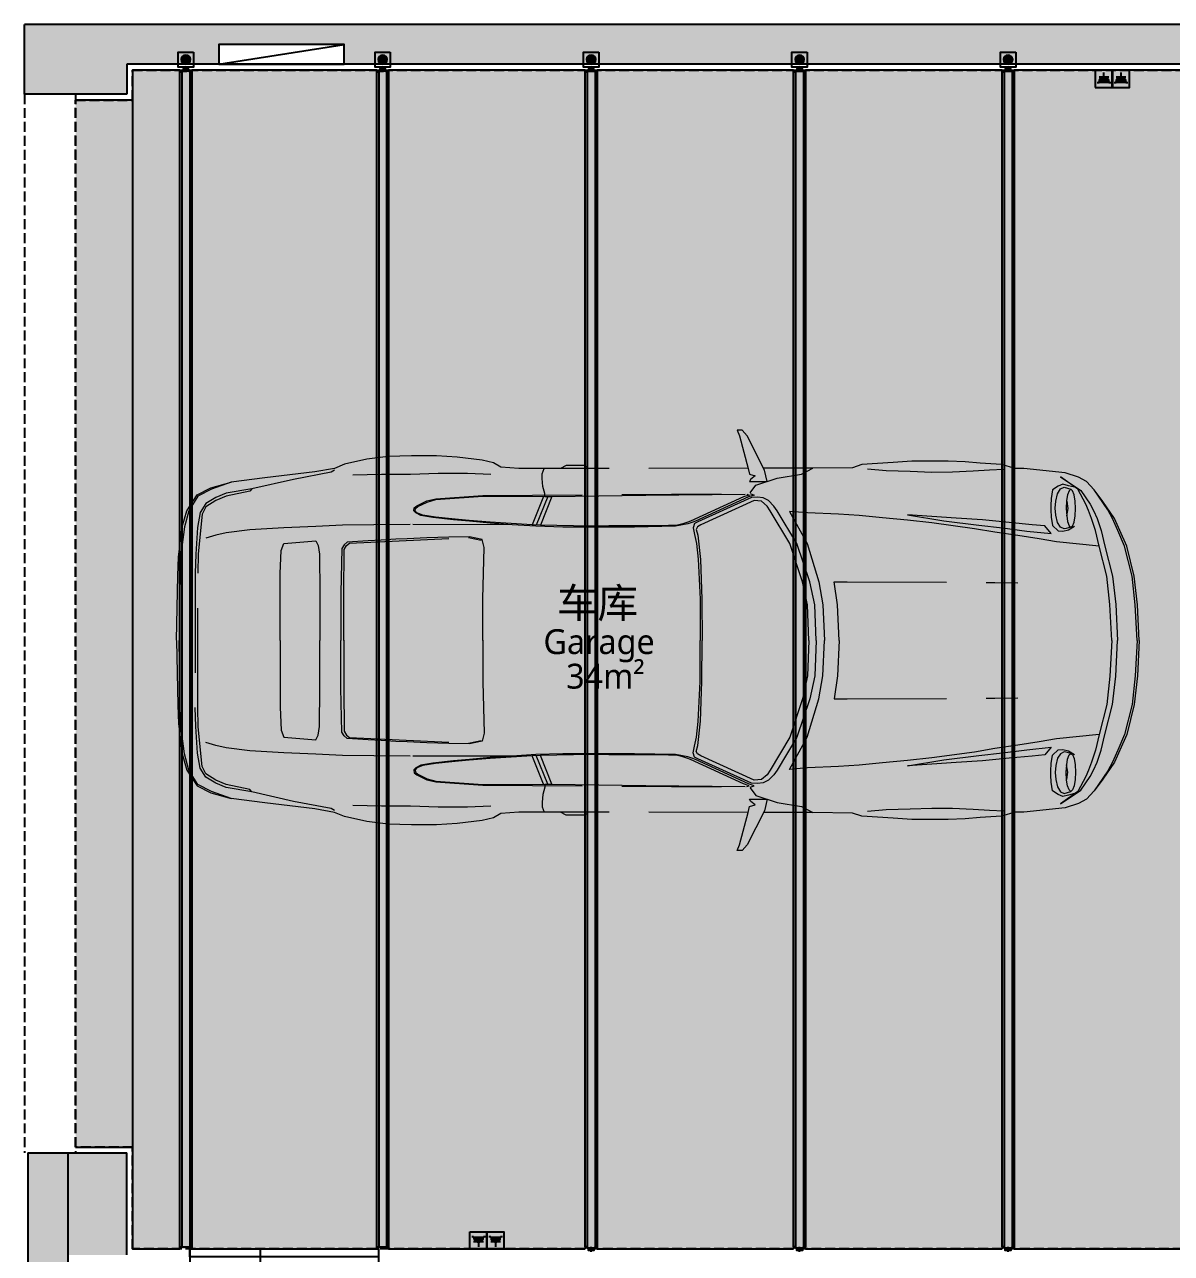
# Model space of a CAD drawing. Header units: millimetres. Extents: x -108767 to 78913, y -380878 to 1470.
# Drawn here: x 6049 to 11823, y -190164 to -183979 of the extents above; entities that cross this region are included whole.
import ezdxf
from ezdxf.enums import TextEntityAlignment as Align

# ---------------------------------------------------------------- set-up
doc = ezdxf.new("R2010")
doc.units = ezdxf.units.MM
doc.header["$LTSCALE"] = 10
doc.linetypes.add('DASH', pattern=[0.35, 0.25, -0.1])
for name, color, linetype in [('NW-01-wall(原有墙体)', 255, 'Continuous'), ('NW-01-完成面', 43, 'Continuous'), ('NW-02-free(活动家具)', 241, 'Continuous'), ('NW-03-地面铺装', 8, 'Continuous'), ('NW-04-天花造型粗线', 163, 'Continuous'), ('NW-door(门扇)', 12, 'Continuous'), ('NW-完成面（用于平面）', 43, 'Continuous'), ('NW-强弱电插座', 223, 'Continuous'), ('NW-强电插座', 223, 'Continuous'), ('PM-02家具', 3, 'Continuous'), ('强弱电箱', 10, 'Continuous')]:
    doc.layers.add(name, color=color, linetype=linetype)
doc.styles.add('黑体', font='', dxfattribs={"width": 0.8, "height": 3})
doc.styles.get('黑体').set_extended_font_data('Microsoft YaHei')

# ---------------------------------------------------------------- blocks, each defined once
blk = doc.blocks.new('车')
at = {"layer": 'NW-02-free(活动家具)', "color": 8, "linetype": 'DASH', "lineweight": 5, "ltscale": 20}
for p, q in [((7193.7, -2589.13), (7191.21, -2589.13)), ((7191.21, -2589.13), (7192.28, -2591.97)), ((7196.2, -2591.97), (7193.7, -2589.13)), ((7192.28, -2591.97), (7196.64, -2608.37)), ((7204.82, -2609.21), (7196.2, -2591.97)), ((7015.4, -2602.4), (7004.63, -2603.82)), ((7027.25, -2602.06), (7015.4, -2602.4)), ((7039.78, -2602.06), (7027.25, -2602.06)), ((7050.21, -2602.74), (7039.78, -2602.06)), ((7062.74, -2604.21), (7050.21, -2602.74)), ((6988.47, -2608.37), (6978.44, -2610.14)), ((6988.47, -2609.35), (6986.71, -2610.33)), ((6993.52, -2606.32), (6988.47, -2608.37)), ((7004.63, -2603.82), (6993.52, -2606.32)), ((7068.47, -2605.63), (7062.74, -2604.21)), ((7072.09, -2607.79), (7068.47, -2605.63)), ((7081.3, -2608.47), (7072.09, -2607.79)), ((7093.98, -2608.52), (7081.3, -2608.47)), ((7092.9, -2611.21), (7093.98, -2608.52)), ((7196.64, -2608.32), (7093.98, -2608.52)), ((7102.2, -2608.42), (7098.28, -2608.42)), ((7105.09, -2607), (7102.2, -2608.42)), ((7114.39, -2607), (7105.09, -2607)), ((7116.2, -2608.42), (7114.39, -2607)), ((7116.94, -2608.42), (7116.2, -2608.42)), ((7196.64, -2608.37), (7197.37, -2611.36)), ((7229.2, -2608.32), (7204.38, -2608.28)), ((7206.24, -2614.93), (7204.82, -2609.21)), ((7223.47, -2611.36), (7229.2, -2608.32)), ((7249.27, -2608.03), (7229.2, -2608.32)), ((7253.97, -2606.37), (7249.27, -2608.03)), ((7269.73, -2605.39), (7253.97, -2606.37)), ((7266.16, -2609.55), (7256.71, -2608.86)), ((7278.15, -2609.89), (7266.16, -2609.55)), ((7279.08, -2604.8), (7269.73, -2605.39)), ((7289.12, -2604.8), (7279.08, -2604.8)), ((7297.39, -2604.8), (7289.12, -2604.8)), ((7305.96, -2605.14), (7297.39, -2604.8)), ((7309.93, -2609.79), (7299.55, -2610.28)), ((7313.5, -2605.73), (7305.96, -2605.14)), ((7318.2, -2609.3), (7309.93, -2609.79)), ((7324.27, -2606.37), (7313.5, -2605.73)), ((7325.35, -2608.96), (7318.2, -2609.3)), ((7331.08, -2608.47), (7324.27, -2606.37)), ((7335.39, -2608.47), (7331.08, -2608.47)), ((7356.19, -2610.63), (7335.39, -2608.47)), ((6926.23, -2618.13), (6936.48, -2615.33)), ((6936.48, -2615.33), (6926.44, -2618.8)), ((6953.32, -2613.07), (6936.48, -2615.33)), ((6967.81, -2613.91), (6946.86, -2618.66)), ((6978.44, -2610.14), (6953.32, -2613.07)), ((6986.71, -2610.33), (6967.81, -2613.91)), ((7012.12, -2611.43), (6997.58, -2611.82)), ((7026.61, -2611.43), (7012.12, -2611.43)), ((7040.61, -2611.04), (7026.61, -2611.43)), ((7055.3, -2611.04), (7040.61, -2611.04)), ((7067.15, -2611.43), (7055.3, -2611.04)), ((7092.9, -2613.42), (7092.9, -2611.21)), ((7093.24, -2617.43), (7092.9, -2613.42)), ((7198.06, -2613.81), (7197.28, -2614.93)), ((7197.28, -2614.93), (7206.24, -2614.93)), ((7197.37, -2611.36), (7200.17, -2612.09)), ((7200.17, -2612.09), (7198.06, -2613.81)), ((7200.51, -2616.89), (7211.28, -2613.27)), ((7211.28, -2613.27), (7223.47, -2611.36)), ((7289.12, -2610.38), (7278.15, -2609.89)), ((7299.55, -2610.28), (7289.12, -2610.38)), ((7362.66, -2618.9), (7353.99, -2612.63)), ((7353.99, -2612.63), (7364.12, -2619.54)), ((7363.05, -2612.78), (7356.19, -2610.63)), ((7366.96, -2614.93), (7363.05, -2612.78)), ((7370.93, -2619.24), (7366.96, -2614.93)), ((6914.01, -2629.67), (6919.25, -2621.74)), ((6919.25, -2621.74), (6926.23, -2618.13)), ((6926.44, -2618.8), (6919.69, -2622.42)), ((6933.93, -2620.86), (6928.6, -2623.06)), ((6946.86, -2618.66), (6933.93, -2620.86)), ((6945.78, -2619.88), (6933.93, -2622.33)), ((6946.86, -2618.66), (6945.78, -2619.88)), ((7039.44, -2623.65), (7063.08, -2622.08)), ((7063.08, -2622.08), (7197.62, -2621.05)), ((7094.32, -2621.05), (7093.24, -2617.43)), ((7094.32, -2622.47), (7094.32, -2621.05)), ((7097.89, -2622.47), (7145.19, -2621.94)), ((7145.19, -2621.94), (7196.05, -2621.4)), ((7197.13, -2621.79), (7194.29, -2622.72)), ((7196.05, -2621.4), (7197.13, -2621.79)), ((7199.63, -2621.79), (7196.84, -2622.72)), ((7197.62, -2620.76), (7200.51, -2616.89)), ((7197.62, -2621.05), (7199.63, -2621.79)), ((7349.88, -2619.24), (7349.14, -2623.55)), ((7352.72, -2617.28), (7349.88, -2619.24)), ((7351.49, -2624.82), (7352.47, -2621.2)), ((7352.47, -2621.2), (7353.89, -2618.7)), ((7355.12, -2616.4), (7352.72, -2617.28)), ((7353.89, -2618.7), (7355.7, -2617.87)), ((7358, -2617.09), (7355.12, -2616.4)), ((7355.7, -2617.87), (7359.08, -2618.9)), ((7357.47, -2621.74), (7356.98, -2624.58)), ((7358.25, -2619.63), (7357.47, -2621.74)), ((7360.89, -2617.82), (7358, -2617.09)), ((7359.08, -2618.9), (7358.25, -2619.63)), ((7360.01, -2619.63), (7359.08, -2618.9)), ((7360.75, -2621.74), (7360.01, -2619.63)), ((7361.28, -2624.87), (7360.75, -2621.74)), ((7366.62, -2626.39), (7362.66, -2618.9)), ((7364.12, -2619.54), (7368.77, -2626.39)), ((7377.73, -2629.28), (7370.93, -2619.24)), ((7375.24, -2625.02), (7370.93, -2619.24)), ((6919.69, -2622.42), (6915.09, -2629.67)), ((6923.56, -2626.1), (6920.86, -2630.55)), ((6923.56, -2627.76), (6921.74, -2631.43)), ((6928.6, -2623.06), (6923.56, -2626.1)), ((6928.6, -2624.53), (6923.56, -2627.76)), ((6933.93, -2622.33), (6928.6, -2624.53)), ((7028.32, -2629.77), (7028.47, -2628.3)), ((7028.47, -2628.3), (7029.94, -2627.17)), ((7029.16, -2628.64), (7030.43, -2627.57)), ((7029.94, -2627.17), (7034.84, -2624.77)), ((7030.43, -2627.57), (7035.03, -2625.31)), ((7034.84, -2624.77), (7039.44, -2623.65)), ((7035.03, -2625.31), (7039.39, -2624.09)), ((7039.39, -2624.09), (7063.08, -2622.42)), ((7063.08, -2622.42), (7094.32, -2622.47)), ((7093.68, -2622.47), (7087.91, -2636.82)), ((7095.79, -2622.47), (7089.96, -2636.92)), ((7097.89, -2622.47), (7092.07, -2637.01)), ((7094.32, -2622.47), (7097.89, -2622.47)), ((7194.29, -2622.72), (7167.56, -2634.91)), ((7196.84, -2622.72), (7170.11, -2634.91)), ((7198.35, -2623.01), (7171.33, -2635.3)), ((7199.68, -2624.58), (7172.8, -2636.77)), ((7201.44, -2622.91), (7198.35, -2623.01)), ((7203.35, -2624.82), (7199.68, -2624.58)), ((7204.28, -2623.16), (7201.44, -2622.91)), ((7206.24, -2627.32), (7203.35, -2624.82)), ((7206.97, -2624.63), (7204.28, -2623.16)), ((7207.8, -2629.67), (7206.24, -2627.32)), ((7209.57, -2627.32), (7206.97, -2624.63)), ((7211.28, -2629.67), (7209.57, -2627.32)), ((7349.14, -2623.55), (7349, -2627.12)), ((7349, -2627.12), (7349, -2629.28)), ((7351.15, -2628.4), (7351.49, -2624.82)), ((7351.49, -2631.97), (7351.15, -2628.4)), ((7356.98, -2624.58), (7356.73, -2628.59)), ((7357.07, -2624.87), (7357.56, -2628.59)), ((7361.43, -2628.59), (7361.28, -2624.87)), ((7368.04, -2629.57), (7366.62, -2626.39)), ((7368.77, -2626.39), (7370.59, -2629.57)), ((7381.16, -2633.59), (7375.24, -2625.02)), ((6911.76, -2637.8), (6914.01, -2629.67)), ((6915.09, -2629.67), (6912.83, -2637.8)), ((6920.86, -2630.55), (6919.49, -2638.14)), ((6921.74, -2631.43), (6919.7, -2651.41)), ((7029.3, -2630.75), (7028.32, -2629.77)), ((7029.11, -2629.82), (7029.16, -2628.64)), ((7029.84, -2630.75), (7029.11, -2629.82)), ((7031.88, -2632.03), (7029.3, -2630.75)), ((7032.93, -2631.87), (7029.84, -2630.75)), ((7038, -2633.07), (7031.88, -2632.03)), ((7039.34, -2632.9), (7032.93, -2631.87)), ((7048.29, -2634.25), (7038, -2633.07)), ((7049.23, -2633.88), (7039.34, -2632.9)), ((7056.36, -2634.94), (7048.29, -2634.25)), ((7056.28, -2634.66), (7049.23, -2633.88)), ((7217.59, -2646.12), (7207.8, -2629.67)), ((7221.22, -2646.12), (7211.28, -2629.67)), ((7226.6, -2630.75), (7217.55, -2630.01)), ((7217.55, -2630.01), (7226.46, -2646.12)), ((7242.12, -2631.43), (7226.6, -2630.75)), ((7252.55, -2632.17), (7242.12, -2631.43)), ((7264.35, -2633.24), (7252.55, -2632.17)), ((7276.93, -2634.42), (7264.35, -2633.24)), ((7276.93, -2631.78), (7295.24, -2634.86)), ((7301.36, -2633.39), (7276.93, -2631.78)), ((7289.12, -2635.84), (7276.93, -2634.42)), ((7314.68, -2634.32), (7301.36, -2633.39)), ((7327.99, -2635.59), (7314.68, -2634.32)), ((7349, -2629.28), (7349.14, -2632.9)), ((7349.14, -2632.9), (7349.88, -2637.21)), ((7352.47, -2635.59), (7351.49, -2631.97)), ((7356.73, -2628.59), (7357.07, -2632.27)), ((7357.56, -2628.59), (7356.93, -2632.22)), ((7357.07, -2632.27), (7357.42, -2635.2)), ((7360.75, -2635.45), (7361.28, -2632.27)), ((7361.28, -2632.27), (7361.43, -2628.59)), ((7369.51, -2633.54), (7368.04, -2629.57)), ((7371.47, -2639.66), (7369.51, -2633.54)), ((7370.59, -2629.57), (7372.35, -2633.54)), ((7372.35, -2633.54), (7374.31, -2639.66)), ((7380.08, -2633.59), (7377.73, -2629.28)), ((7382.78, -2639.71), (7380.08, -2633.59)), ((7383.85, -2639.71), (7381.16, -2633.59)), ((6909.9, -2653.02), (6911.76, -2637.8)), ((6912.83, -2637.8), (6911.07, -2651.95)), ((6919.49, -2638.14), (6918.61, -2651.55)), ((6945.78, -2639.32), (6933.93, -2640.83)), ((6962.92, -2638.34), (6945.78, -2639.32)), ((6979.02, -2637.6), (6962.92, -2638.34)), ((6992.44, -2637.01), (6979.02, -2637.6)), ((7008.2, -2636.82), (6992.44, -2637.01)), ((7026.51, -2636.62), (7008.2, -2636.82)), ((7077.82, -2636.72), (7026.51, -2636.62)), ((7066.71, -2635.4), (7056.28, -2634.66)), ((7066.71, -2635.99), (7056.36, -2634.94)), ((7087.86, -2636.82), (7066.71, -2635.4)), ((7077.82, -2636.72), (7066.71, -2635.99)), ((7089.72, -2637.53), (7077.82, -2636.72)), ((7092.07, -2637.01), (7087.86, -2636.82)), ((7103.43, -2637.9), (7089.72, -2637.53)), ((7116.89, -2637.41), (7092.07, -2637.01)), ((7116.94, -2637.9), (7103.43, -2637.9)), ((7126.48, -2637.31), (7116.89, -2637.41)), ((7139.51, -2637.9), (7116.94, -2637.9)), ((7139.56, -2637.26), (7126.48, -2637.31)), ((7160.12, -2637.41), (7139.51, -2637.9)), ((7151.89, -2637.26), (7139.56, -2637.26)), ((7161.15, -2636.97), (7151.89, -2637.26)), ((7166.34, -2636.28), (7160.12, -2637.41)), ((7163.79, -2636.28), (7161.15, -2636.97)), ((7165.75, -2635.59), (7163.79, -2636.28)), ((7167.56, -2634.91), (7165.75, -2635.59)), ((7168.29, -2635.59), (7166.34, -2636.28)), ((7170.11, -2634.91), (7168.29, -2635.59)), ((7169.71, -2636.13), (7169.03, -2638.24)), ((7169.03, -2638.24), (7169.71, -2641.62)), ((7171.33, -2635.3), (7169.71, -2636.13)), ((7171.18, -2637.75), (7170.55, -2639.07)), ((7170.55, -2639.07), (7171.38, -2642.01)), ((7172.8, -2636.77), (7171.18, -2637.75)), ((7310.56, -2638.73), (7289.12, -2635.84)), ((7295.24, -2634.86), (7312.77, -2636.92)), ((7320.94, -2640.44), (7310.56, -2638.73)), ((7312.77, -2636.92), (7324.66, -2638.34)), ((7332.5, -2642.15), (7320.94, -2640.44)), ((7324.66, -2638.34), (7336.95, -2639.9)), ((7339.65, -2636.72), (7327.99, -2635.59)), ((7336.95, -2639.9), (7349.24, -2641.18)), ((7346.01, -2637.26), (7339.65, -2636.72)), ((7349.24, -2641.18), (7346.01, -2637.26)), ((7349.88, -2637.21), (7352.72, -2639.76)), ((7353.89, -2637.9), (7352.47, -2635.59)), ((7352.72, -2639.76), (7355.12, -2640.05)), ((7355.7, -2638.83), (7353.89, -2637.9)), ((7355.12, -2640.05), (7358, -2639.36)), ((7356.78, -2638.63), (7355.7, -2638.83)), ((7359.08, -2638.04), (7356.78, -2638.63)), ((7357.42, -2635.2), (7358.2, -2637.36)), ((7358, -2639.36), (7360.89, -2637.55)), ((7358.2, -2637.36), (7359.08, -2638.04)), ((7359.08, -2638.04), (7360.01, -2637.41)), ((7360.01, -2637.41), (7360.75, -2635.45)), ((7373.43, -2647.54), (7371.47, -2639.66)), ((7374.31, -2639.66), (7376.31, -2647.54)), ((7386.15, -2647.59), (7382.78, -2639.71)), ((7387.23, -2647.59), (7383.85, -2639.71)), ((6928.6, -2642.06), (6923.56, -2643.53)), ((6933.93, -2640.83), (6928.6, -2642.06)), ((6961.5, -2649.74), (6962.87, -2646.27)), ((6962.87, -2646.27), (6979.07, -2644.85)), ((6979.07, -2644.85), (6980.15, -2647.15)), ((6993.22, -2646.85), (6992.05, -2648.76)), ((6994.74, -2645.58), (6993.22, -2646.85)), ((6994.45, -2647.2), (6995.96, -2645.97)), ((7005.31, -2644.9), (6994.74, -2645.58)), ((6995.96, -2645.97), (7055.84, -2643.23)), ((7011.87, -2644.5), (7005.31, -2644.9)), ((7019.27, -2644.06), (7011.87, -2644.5)), ((7025, -2643.87), (7019.27, -2644.06)), ((7034.88, -2643.38), (7025, -2643.87)), ((7046.05, -2643.04), (7034.88, -2643.38)), ((7056.33, -2642.84), (7046.05, -2643.04)), ((7055.84, -2643.23), (7062.25, -2644.55)), ((7062.74, -2644.16), (7056.33, -2642.84)), ((7063.82, -2648.27), (7062.74, -2644.16)), ((7169.71, -2641.62), (7170.59, -2646.12)), ((7170.59, -2646.12), (7171.53, -2654.05)), ((7171.38, -2642.01), (7172.65, -2654.3)), ((7224.06, -2665.51), (7217.59, -2646.12)), ((7227.68, -2665.51), (7221.22, -2646.12)), ((7226.46, -2646.12), (7232.18, -2665.51)), ((7343.12, -2643.82), (7332.5, -2642.15)), ((7351.98, -2645.29), (7343.12, -2643.82)), ((7373.43, -2647.54), (7351.98, -2645.29)), ((6909.5, -2662.37), (6909.9, -2653.02)), ((6911.07, -2651.95), (6910.68, -2661.3)), ((6918.61, -2651.55), (6918.27, -2661.2)), ((6919.7, -2651.41), (6919.57, -2661.11)), ((6961.11, -2661.25), (6961.5, -2649.74)), ((6980.15, -2647.15), (6980.88, -2651.51)), ((6980.88, -2651.51), (6980.98, -2670.94)), ((6992.05, -2648.76), (6991.66, -2670.94)), ((6993.07, -2671.28), (6993.32, -2649.16)), ((6993.32, -2649.16), (6994.45, -2647.2)), ((7063.13, -2674.12), (7063.82, -2648.27)), ((7377.2, -2662.62), (7373.43, -2647.54)), ((7376.31, -2647.54), (7380.08, -2662.62)), ((7389.92, -2662.67), (7386.15, -2647.59)), ((7391, -2662.67), (7387.23, -2647.59)), ((7171.53, -2654.05), (7172.55, -2674.17)), ((7172.65, -2654.3), (7173.43, -2674.17)), ((6908.87, -2694.88), (6909.5, -2662.37)), ((6910.68, -2661.3), (6910.29, -2694.93)), ((6918.27, -2661.2), (6918.27, -2728.66)), ((6919.57, -2728.76), (6919.57, -2661.11)), ((6961.11, -2694.93), (6961.11, -2661.25)), ((7226.55, -2677.01), (7224.06, -2665.51)), ((7230.18, -2677.01), (7227.68, -2665.51)), ((7232.18, -2665.51), (7234.34, -2677.01)), ((7241.68, -2677.01), (7239.92, -2665.51)), ((7239.92, -2665.51), (7246.48, -2665.56)), ((7378.81, -2676.96), (7377.2, -2662.62)), ((7380.08, -2662.62), (7381.7, -2676.96)), ((7391.54, -2677.01), (7389.92, -2662.67)), ((7392.62, -2677.01), (7391, -2662.67)), ((6980.98, -2670.94), (6980.98, -2694.93)), ((6991.66, -2670.94), (6991.66, -2694.93)), ((6993.07, -2694.98), (6993.07, -2671.28)), ((7246.48, -2665.56), (7320.94, -2665.8)), ((7320.94, -2665.8), (7332.5, -2665.95)), ((7063.08, -2694.98), (7063.13, -2674.12)), ((7172.55, -2674.17), (7172.46, -2694.93)), ((7173.43, -2674.17), (7173.58, -2694.93)), ((7227.29, -2694.93), (7226.55, -2677.01)), ((7230.91, -2694.93), (7230.18, -2677.01)), ((7234.34, -2677.01), (7235.07, -2694.93)), ((7242.42, -2694.93), (7241.68, -2677.01)), ((7379.69, -2694.93), (7378.81, -2676.96)), ((7381.7, -2676.96), (7382.58, -2694.93)), ((7392.47, -2694.93), (7391.54, -2677.01)), ((7393.5, -2694.93), (7392.62, -2677.01)), ((6908.87, -2694.98), (6909.5, -2727.49)), ((6910.68, -2728.56), (6910.29, -2694.93)), ((6961.11, -2694.93), (6961.11, -2728.61)), ((6980.98, -2718.92), (6980.98, -2694.93)), ((6991.66, -2718.92), (6991.66, -2694.93)), ((6993.07, -2694.88), (6993.07, -2718.58)), ((7063.08, -2694.88), (7063.13, -2715.74)), ((7172.55, -2715.69), (7172.46, -2694.93)), ((7173.43, -2715.69), (7173.58, -2694.93)), ((7227.29, -2694.93), (7226.55, -2712.85)), ((7230.91, -2694.93), (7230.18, -2712.85)), ((7234.34, -2712.85), (7235.07, -2694.93)), ((7242.42, -2694.93), (7241.68, -2712.85)), ((7379.69, -2694.93), (7378.81, -2712.9)), ((7381.7, -2712.9), (7382.58, -2694.93)), ((7392.47, -2694.93), (7391.54, -2712.85)), ((7393.5, -2694.93), (7392.62, -2712.85)), ((7393.5, -2694.93), (7393.5, -2694.93)), ((7226.55, -2712.85), (7224.06, -2724.35)), ((7230.18, -2712.85), (7227.68, -2724.35)), ((7232.18, -2724.35), (7234.34, -2712.85)), ((7241.68, -2712.85), (7239.92, -2724.35)), ((7378.81, -2712.9), (7377.2, -2727.24)), ((7380.08, -2727.24), (7381.7, -2712.9)), ((7391.54, -2712.85), (7389.92, -2727.19)), ((7392.62, -2712.85), (7391, -2727.19)), ((6980.88, -2738.36), (6980.98, -2718.92)), ((6992.05, -2741.1), (6991.66, -2718.92)), ((6993.07, -2718.58), (6993.32, -2740.71)), ((7063.13, -2715.74), (7063.82, -2741.59)), ((7171.53, -2735.81), (7172.55, -2715.69)), ((7172.65, -2735.57), (7173.43, -2715.69)), ((7224.06, -2724.35), (7217.59, -2743.74)), ((7227.68, -2724.35), (7221.22, -2743.74)), ((7226.46, -2743.74), (7232.18, -2724.35)), ((7239.92, -2724.35), (7246.48, -2724.31)), ((7246.48, -2724.31), (7320.94, -2724.06)), ((7320.94, -2724.06), (7332.5, -2723.91)), ((7377.2, -2727.24), (7373.43, -2742.32)), ((7376.31, -2742.32), (7380.08, -2727.24)), ((7389.92, -2727.19), (7386.15, -2742.27)), ((7391, -2727.19), (7387.23, -2742.27)), ((6909.5, -2727.49), (6909.9, -2736.84)), ((6911.07, -2737.92), (6910.68, -2728.56)), ((6918.61, -2738.31), (6918.27, -2728.66)), ((6919.7, -2738.45), (6919.57, -2728.76)), ((6961.11, -2728.61), (6961.5, -2740.12)), ((6909.9, -2736.84), (6911.76, -2752.06)), ((6912.83, -2752.06), (6911.07, -2737.92)), ((6919.49, -2751.72), (6918.61, -2738.31)), ((6921.74, -2758.43), (6919.7, -2738.45)), ((6980.15, -2742.71), (6980.88, -2738.36)), ((7170.59, -2743.74), (7171.53, -2735.81)), ((7171.38, -2747.85), (7172.65, -2735.57)), ((6961.5, -2740.12), (6962.87, -2743.59)), ((6962.87, -2743.59), (6979.07, -2745.01)), ((6979.07, -2745.01), (6980.15, -2742.71)), ((6993.22, -2743.01), (6992.05, -2741.1)), ((6994.74, -2744.28), (6993.22, -2743.01)), ((6993.32, -2740.71), (6994.45, -2742.66)), ((6994.45, -2742.66), (6995.96, -2743.89)), ((7005.31, -2744.97), (6994.74, -2744.28)), ((6995.96, -2743.89), (7055.84, -2746.63)), ((7011.87, -2745.36), (7005.31, -2744.97)), ((7019.27, -2745.8), (7011.87, -2745.36)), ((7025, -2745.99), (7019.27, -2745.8)), ((7055.84, -2746.63), (7062.25, -2745.31)), ((7062.74, -2745.7), (7056.33, -2747.02)), ((7063.82, -2741.59), (7062.74, -2745.7)), ((7169.71, -2748.25), (7170.59, -2743.74)), ((7217.59, -2743.74), (7207.8, -2760.19)), ((7221.22, -2743.74), (7211.28, -2760.19)), ((7217.55, -2759.85), (7226.46, -2743.74)), ((7351.98, -2744.57), (7343.12, -2746.04)), ((7373.43, -2742.32), (7351.98, -2744.57)), ((7373.43, -2742.32), (7371.47, -2750.2)), ((7374.31, -2750.2), (7376.31, -2742.32)), ((7386.15, -2742.27), (7382.78, -2750.15)), ((7387.23, -2742.27), (7383.85, -2750.15)), ((6911.76, -2752.06), (6914.01, -2760.19)), ((6915.09, -2760.19), (6912.83, -2752.06)), ((6920.86, -2759.31), (6919.49, -2751.72)), ((6928.6, -2747.8), (6923.56, -2746.34)), ((6933.93, -2749.03), (6928.6, -2747.8)), ((6945.78, -2750.55), (6933.93, -2749.03)), ((6962.92, -2751.53), (6945.78, -2750.55)), ((6979.02, -2752.26), (6962.92, -2751.53)), ((7034.88, -2746.48), (7025, -2745.99)), ((7046.05, -2746.83), (7034.88, -2746.48)), ((7056.33, -2747.02), (7046.05, -2746.83)), ((7103.43, -2751.97), (7089.72, -2752.33)), ((7116.94, -2751.97), (7103.43, -2751.97)), ((7139.51, -2751.97), (7116.94, -2751.97)), ((7160.12, -2752.46), (7139.51, -2751.97)), ((7169.03, -2751.62), (7169.71, -2748.25)), ((7169.71, -2753.73), (7169.03, -2751.62)), ((7170.55, -2750.79), (7171.38, -2747.85)), ((7171.18, -2752.11), (7170.55, -2750.79)), ((7310.56, -2751.13), (7289.12, -2754.02)), ((7320.94, -2749.42), (7310.56, -2751.13)), ((7312.77, -2752.95), (7324.66, -2751.53)), ((7332.5, -2747.71), (7320.94, -2749.42)), ((7324.66, -2751.53), (7336.95, -2749.96)), ((7343.12, -2746.04), (7332.5, -2747.71)), ((7336.95, -2749.96), (7349.24, -2748.69)), ((7349.24, -2748.69), (7346.01, -2752.6)), ((7349.88, -2752.65), (7352.72, -2750.11)), ((7353.89, -2751.97), (7352.47, -2754.27)), ((7352.72, -2750.11), (7355.12, -2749.81)), ((7355.7, -2751.04), (7353.89, -2751.97)), ((7355.12, -2749.81), (7358, -2750.5)), ((7356.78, -2751.23), (7355.7, -2751.04)), ((7359.08, -2751.82), (7356.78, -2751.23)), ((7358, -2750.5), (7360.89, -2752.31)), ((7358.2, -2752.5), (7359.08, -2751.82)), ((7359.08, -2751.82), (7360.01, -2752.46)), ((7371.47, -2750.2), (7369.51, -2756.32)), ((7372.35, -2756.32), (7374.31, -2750.2)), ((7382.78, -2750.15), (7380.08, -2756.27)), ((7383.85, -2750.15), (7381.16, -2756.27)), ((6992.44, -2752.85), (6979.02, -2752.26)), ((7008.2, -2753.04), (6992.44, -2752.85)), ((7026.51, -2753.24), (7008.2, -2753.04)), ((7077.82, -2753.14), (7026.51, -2753.24)), ((7031.88, -2757.83), (7029.3, -2759.11)), ((7032.93, -2757.99), (7029.84, -2759.11)), ((7038, -2756.8), (7031.88, -2757.83)), ((7039.34, -2756.96), (7032.93, -2757.99)), ((7048.29, -2755.61), (7038, -2756.8)), ((7049.23, -2755.98), (7039.34, -2756.96)), ((7056.36, -2754.92), (7048.29, -2755.61)), ((7056.28, -2755.2), (7049.23, -2755.98)), ((7066.71, -2754.46), (7056.28, -2755.2)), ((7066.71, -2753.88), (7056.36, -2754.92)), ((7087.86, -2753.04), (7066.71, -2754.46)), ((7077.82, -2753.14), (7066.71, -2753.88)), ((7089.72, -2752.33), (7077.82, -2753.14)), ((7092.07, -2752.85), (7087.86, -2753.04)), ((7093.68, -2767.39), (7087.91, -2753.04)), ((7095.79, -2767.39), (7089.96, -2752.95)), ((7116.89, -2752.46), (7092.07, -2752.85)), ((7097.89, -2767.39), (7092.07, -2752.85)), ((7126.48, -2752.55), (7116.89, -2752.46)), ((7139.56, -2752.6), (7126.48, -2752.55)), ((7151.89, -2752.6), (7139.56, -2752.6)), ((7161.15, -2752.9), (7151.89, -2752.6)), ((7166.34, -2753.58), (7160.12, -2752.46)), ((7163.79, -2753.58), (7161.15, -2752.9)), ((7165.75, -2754.27), (7163.79, -2753.58)), ((7167.56, -2754.95), (7165.75, -2754.27)), ((7168.29, -2754.27), (7166.34, -2753.58)), ((7194.29, -2767.14), (7167.56, -2754.95)), ((7170.11, -2754.95), (7168.29, -2754.27)), ((7171.33, -2754.56), (7169.71, -2753.73)), ((7196.84, -2767.14), (7170.11, -2754.95)), ((7172.8, -2753.09), (7171.18, -2752.11)), ((7198.35, -2766.85), (7171.33, -2754.56)), ((7199.68, -2765.28), (7172.8, -2753.09)), ((7252.55, -2757.69), (7242.12, -2758.43)), ((7264.35, -2756.62), (7252.55, -2757.69)), ((7276.93, -2755.44), (7264.35, -2756.62)), ((7289.12, -2754.02), (7276.93, -2755.44)), ((7276.93, -2758.09), (7295.24, -2755)), ((7301.36, -2756.47), (7276.93, -2758.09)), ((7295.24, -2755), (7312.77, -2752.95)), ((7314.68, -2755.54), (7301.36, -2756.47)), ((7327.99, -2754.27), (7314.68, -2755.54)), ((7339.65, -2753.14), (7327.99, -2754.27)), ((7346.01, -2752.6), (7339.65, -2753.14)), ((7349, -2760.58), (7349.14, -2756.96)), ((7349.14, -2756.96), (7349.88, -2752.65)), ((7351.49, -2757.89), (7351.15, -2761.46)), ((7352.47, -2754.27), (7351.49, -2757.89)), ((7356.73, -2761.27), (7357.07, -2757.6)), ((7357.56, -2761.27), (7356.93, -2757.65)), ((7357.07, -2757.6), (7357.42, -2754.66)), ((7357.42, -2754.66), (7358.2, -2752.5)), ((7360.01, -2752.46), (7360.75, -2754.41)), ((7360.75, -2754.41), (7361.28, -2757.6)), ((7361.28, -2757.6), (7361.43, -2761.27)), ((7369.51, -2756.32), (7368.04, -2760.29)), ((7370.59, -2760.29), (7372.35, -2756.32)), ((7381.16, -2756.27), (7375.24, -2764.84)), ((7380.08, -2756.27), (7377.73, -2760.58)), ((6914.01, -2760.19), (6919.25, -2768.12)), ((6919.69, -2767.44), (6915.09, -2760.19)), ((6923.56, -2763.77), (6920.86, -2759.31)), ((6923.56, -2762.1), (6921.74, -2758.43)), ((6928.6, -2765.33), (6923.56, -2762.1)), ((6928.6, -2766.8), (6923.56, -2763.77)), ((7029.3, -2759.11), (7028.32, -2760.09)), ((7028.32, -2760.09), (7028.47, -2761.56)), ((7028.47, -2761.56), (7029.94, -2762.69)), ((7029.84, -2759.11), (7029.11, -2760.04)), ((7029.11, -2760.04), (7029.16, -2761.22)), ((7029.16, -2761.22), (7030.43, -2762.3)), ((7029.94, -2762.69), (7034.84, -2765.09)), ((7030.43, -2762.3), (7035.03, -2764.55)), ((7206.24, -2762.54), (7203.35, -2765.04)), ((7207.8, -2760.19), (7206.24, -2762.54)), ((7209.57, -2762.54), (7206.97, -2765.23)), ((7211.28, -2760.19), (7209.57, -2762.54)), ((7226.6, -2759.11), (7217.55, -2759.85)), ((7242.12, -2758.43), (7226.6, -2759.11)), ((7349, -2762.74), (7349, -2760.58)), ((7349.14, -2766.31), (7349, -2762.74)), ((7351.15, -2761.46), (7351.49, -2765.04)), ((7356.98, -2765.28), (7356.73, -2761.27)), ((7357.07, -2764.99), (7357.56, -2761.27)), ((7361.43, -2761.27), (7361.28, -2764.99)), ((7366.62, -2763.47), (7362.66, -2770.96)), ((7364.12, -2770.33), (7368.77, -2763.47)), ((7368.04, -2760.29), (7366.62, -2763.47)), ((7368.77, -2763.47), (7370.59, -2760.29)), ((7377.73, -2760.58), (7370.93, -2770.62)), ((6919.25, -2768.12), (6926.23, -2771.73)), ((6926.44, -2771.06), (6919.69, -2767.44)), ((6933.93, -2767.53), (6928.6, -2765.33)), ((6933.93, -2769), (6928.6, -2766.8)), ((6945.78, -2769.98), (6933.93, -2767.53)), ((6946.86, -2771.21), (6933.93, -2769)), ((6946.86, -2771.21), (6945.78, -2769.98)), ((7034.84, -2765.09), (7039.44, -2766.21)), ((7035.03, -2764.55), (7039.39, -2765.77)), ((7039.39, -2765.77), (7063.08, -2767.44)), ((7039.44, -2766.21), (7063.08, -2767.78)), ((7063.08, -2767.44), (7094.32, -2767.39)), ((7063.08, -2767.78), (7197.62, -2768.81)), ((7094.32, -2768.81), (7093.24, -2772.43)), ((7094.32, -2767.39), (7097.89, -2767.39)), ((7094.32, -2767.39), (7094.32, -2768.81)), ((7097.89, -2767.39), (7145.19, -2767.93)), ((7145.19, -2767.93), (7196.05, -2768.46)), ((7197.13, -2768.07), (7194.29, -2767.14)), ((7196.05, -2768.46), (7197.13, -2768.07)), ((7199.63, -2768.07), (7196.84, -2767.14)), ((7197.62, -2768.81), (7199.63, -2768.07)), ((7197.62, -2769.1), (7200.51, -2772.97)), ((7201.44, -2766.95), (7198.35, -2766.85)), ((7203.35, -2765.04), (7199.68, -2765.28)), ((7204.28, -2766.7), (7201.44, -2766.95)), ((7206.97, -2765.23), (7204.28, -2766.7)), ((7349.88, -2770.62), (7349.14, -2766.31)), ((7352.72, -2772.58), (7349.88, -2770.62)), ((7351.49, -2765.04), (7352.47, -2768.66)), ((7352.47, -2768.66), (7353.89, -2771.16)), ((7353.99, -2777.23), (7364.12, -2770.33)), ((7357.47, -2768.12), (7356.98, -2765.28)), ((7358.25, -2770.23), (7357.47, -2768.12)), ((7359.08, -2770.96), (7358.25, -2770.23)), ((7360.01, -2770.23), (7359.08, -2770.96)), ((7360.75, -2768.12), (7360.01, -2770.23)), ((7361.28, -2764.99), (7360.75, -2768.12)), ((7370.93, -2770.62), (7366.96, -2774.93)), ((7375.24, -2764.84), (7370.93, -2770.62)), ((6926.23, -2771.73), (6936.48, -2774.54)), ((6936.48, -2774.54), (6926.44, -2771.06)), ((6953.32, -2776.79), (6936.48, -2774.54)), ((6967.81, -2775.96), (6946.86, -2771.21)), ((6978.44, -2779.73), (6953.32, -2776.79)), ((6986.71, -2779.53), (6967.81, -2775.96)), ((7093.24, -2772.43), (7092.9, -2776.45)), ((7092.9, -2776.45), (7092.9, -2778.65)), ((7198.06, -2776.05), (7197.28, -2774.93)), ((7197.28, -2774.93), (7206.24, -2774.93)), ((7200.17, -2777.77), (7198.06, -2776.05)), ((7200.51, -2772.97), (7211.28, -2776.59)), ((7206.24, -2774.93), (7204.82, -2780.66)), ((7211.28, -2776.59), (7223.47, -2778.5)), ((7355.12, -2773.46), (7352.72, -2772.58)), ((7353.89, -2771.16), (7355.7, -2771.99)), ((7362.66, -2770.96), (7353.99, -2777.23)), ((7358, -2772.77), (7355.12, -2773.46)), ((7355.7, -2771.99), (7359.08, -2770.96)), ((7360.89, -2772.04), (7358, -2772.77)), ((7366.96, -2774.93), (7363.05, -2777.08)), ((6988.47, -2781.49), (6978.44, -2779.73)), ((6988.47, -2780.51), (6986.71, -2779.53)), ((6993.52, -2783.54), (6988.47, -2781.49)), ((7012.12, -2778.43), (6997.58, -2778.04)), ((7026.61, -2778.43), (7012.12, -2778.43)), ((7040.61, -2778.82), (7026.61, -2778.43)), ((7055.3, -2778.82), (7040.61, -2778.82)), ((7067.15, -2778.43), (7055.3, -2778.82)), ((7072.09, -2782.08), (7068.47, -2784.23)), ((7081.3, -2781.39), (7072.09, -2782.08)), ((7093.98, -2781.34), (7081.3, -2781.39)), ((7092.9, -2778.65), (7093.98, -2781.34)), ((7196.64, -2781.54), (7093.98, -2781.34)), ((7102.2, -2781.44), (7098.28, -2781.44)), ((7105.09, -2782.86), (7102.2, -2781.44)), ((7114.39, -2782.86), (7105.09, -2782.86)), ((7116.2, -2781.44), (7114.39, -2782.86)), ((7116.94, -2781.44), (7116.2, -2781.44)), ((7192.28, -2797.89), (7196.64, -2781.49)), ((7204.82, -2780.66), (7196.2, -2797.89)), ((7196.64, -2781.49), (7197.37, -2778.5)), ((7197.37, -2778.5), (7200.17, -2777.77)), ((7204.35, -2781.59), (7204.38, -2781.59)), ((7229.2, -2781.54), (7204.38, -2781.59)), ((7223.47, -2778.5), (7229.2, -2781.54)), ((7249.27, -2781.83), (7229.2, -2781.54)), ((7253.97, -2783.49), (7249.27, -2781.83)), ((7266.16, -2780.31), (7256.71, -2781)), ((7278.15, -2779.97), (7266.16, -2780.31)), ((7289.12, -2779.48), (7278.15, -2779.97)), ((7299.55, -2779.58), (7289.12, -2779.48)), ((7309.93, -2780.07), (7299.55, -2779.58)), ((7318.2, -2780.56), (7309.93, -2780.07)), ((7325.35, -2780.9), (7318.2, -2780.56)), ((7331.08, -2781.39), (7324.27, -2783.49)), ((7335.39, -2781.39), (7331.08, -2781.39)), ((7356.19, -2779.24), (7335.39, -2781.39)), ((7363.05, -2777.08), (7356.19, -2779.24)), ((7004.63, -2786.04), (6993.52, -2783.54)), ((7015.4, -2787.46), (7004.63, -2786.04)), ((7027.25, -2787.8), (7015.4, -2787.46)), ((7039.78, -2787.8), (7027.25, -2787.8)), ((7050.21, -2787.12), (7039.78, -2787.8)), ((7062.74, -2785.65), (7050.21, -2787.12)), ((7068.47, -2784.23), (7062.74, -2785.65)), ((7269.73, -2784.47), (7253.97, -2783.49)), ((7279.08, -2785.06), (7269.73, -2784.47)), ((7289.12, -2785.06), (7279.08, -2785.06)), ((7297.39, -2785.06), (7289.12, -2785.06)), ((7305.96, -2784.72), (7297.39, -2785.06)), ((7313.5, -2784.13), (7305.96, -2784.72)), ((7324.27, -2783.49), (7313.5, -2784.13)), ((7191.21, -2800.73), (7192.28, -2797.89)), ((7193.7, -2800.73), (7191.21, -2800.73)), ((7196.2, -2797.89), (7193.7, -2800.73))]:
    blk.add_line(p, q, dxfattribs=at)
blk = doc.blocks.new('A$C3F3C3A1A')
at = {"layer": 'PM-02家具', "color": 8}
for p, q in [((25, 7.5), (-25, 7.5)), ((0, -10.5), (0, 25.5))]:
    blk.add_line(p, q, dxfattribs=at)
at = {"layer": 'PM-02家具', "color": 12}
for points in [[(20, 15), (-20, 15), (-20, 0), (20, 0)], [(-12, 15), (-18.2, 15), (-18.2, 17.5), (-12, 17.5)], [(-4.4, 15), (-10.6, 15), (-10.6, 17.5), (-4.4, 17.5)], [(3.1, 15), (-3.1, 15), (-3.1, 17.5), (3.1, 17.5)], [(5, 15), (11.2, 15), (11.2, 17.5), (5, 17.5)], [(12.5, 15), (18.7, 15), (18.7, 17.5), (12.5, 17.5)]]:
    blk.add_lwpolyline(points, close=True, dxfattribs=at)
blk = doc.blocks.new('_LINKPT1')
blk.add_line((0, 0), (0, 0))
blk = doc.blocks.new('单相二三极安全插座')
at = {"linetype": 'Continuous'}
for p, q in [((-33.3, 49.9), (-23.8, 49.9)), ((-23.8, 49.9), (-23.8, 47.5)), ((-23.8, 47.5), (23.8, 47.5)), ((23.8, 23.8), (-23.8, 23.8)), ((0, 23.8), (0, 0)), ((23.8, 49.9), (23.8, 47.5)), ((23.8, 49.9), (33.3, 49.9))]:
    blk.add_line(p, q, dxfattribs=at)
blk.add_arc((0, 47.5), 23.8, 180, 0, dxfattribs=at)
for points in [[(20.6, 35.7), (-20.6, 35.7), (23.8, 47.5), (-23.8, 47.5)], [(11.9, 27), (-11.9, 27), (20.6, 35.7), (-20.6, 35.7)], [(0, 23.8), (0, 23.8), (11.9, 27), (-11.9, 27)]]:
    blk.add_solid(points, dxfattribs=at)
at = {"linetype": 'Continuous', "xscale": 0.0950808586651788, "yscale": 0.0950808586651788, "zscale": 0.0950808586651788}
blk.add_blockref('_LINKPT1', (0, 0), dxfattribs=at)
blk = doc.blocks.new('*U125')
at = {"layer": 'NW-强电插座', "elevation": 0}
blk.add_lwpolyline([(182.9, 2064.7), (268.9, 2064.7), (268.9, 1978.7), (182.9, 1978.7), (182.9, 2064.7)], dxfattribs=at)
at = {"layer": 'NW-强电插座', "xscale": 1.03544, "yscale": 1.03544, "zscale": 1.03544}
blk.add_blockref('单相二三极安全插座', (226.8, 1989.1), dxfattribs=at)
blk = doc.blocks.new('*U61')
h = blk.add_hatch(color=256)
h.dxf.hatch_style = 1
edge = h.paths.add_edge_path()
edge.add_arc((0, 40), 30, 0, 360)
blk.add_lwpolyline([(-50, -10), (50, -10), (50, 90), (-50, 90)], close=True)
blk.add_circle((0, 40), 30)
blk = doc.blocks.new('*U264')
at = {"layer": 'NW-强电插座', "xscale": 0.7704166666280803, "yscale": 0.7704166666280803, "zscale": 0.7704166666280803}
blk.add_blockref('*U61', (225.9, 1986.4), dxfattribs=at)
blk = doc.blocks.new('gsdgsdfdsfgsd')
at = {"layer": 'NW-03-地面铺装', "color": 250}
blk.add_line((7235.9, -193550.5), (7235.9, -190141.5), dxfattribs=at)

msp = doc.modelspace()

# ---------------------------------------------------------------- hatches: boundary and pattern name
at = {"layer": 'NW-01-wall(原有墙体)'}
h = msp.add_hatch(color=250, dxfattribs=at)
h.dxf.hatch_style = 1
h.paths.add_polyline_path([(21693.9, -189875.5), (22074.9, -189875.5), (22074.9, -183979.5), (6048.9, -183979.5), (6048.9, -184329.5), (6562.9, -184329.5), (6562.9, -184179.5), (7027.6, -184179.5), (7027.6, -184079.5), (7657.6, -184079.5), (7657.6, -184179.5), (21874.9, -184179.5), (21874.9, -189675.5), (19945.9, -189675.5), (19945.9, -189567.5), (19231.9, -189567.5), (19231.9, -189873.5), (19656.9, -189873.5), (19656.9, -190430.5), (19856.9, -190430.5), (19856.9, -189890.5), (21469.9, -189890.5), (21469.9, -191453.5), (19856.9, -191453.5), (19856.9, -191296.5), (19656.9, -191296.5), (19656.9, -191673.5), (21493.9, -191673.5), (21493.9, -193580.5), (6559.9, -193580.5), (6559.9, -193780.5), (21693.9, -193780.5)])
h.paths.add_polyline_path([(6559.9, -193462.1), (6285.9, -193560.5), (6559.9, -193560.5)], flags=17)
h.paths.add_polyline_path([(6559.9, -193462.1), (6559.9, -193433.5), (6285.9, -193433.5), (6285.9, -193560.5)], flags=17)
h = msp.add_hatch(color=250, dxfattribs=at)
h.dxf.hatch_style = 1
h.paths.add_polyline_path([(6265.9, -191828.5), (6265.9, -190978.5), (6265.9, -190171.5), (6265.9, -189658.5), (6065.9, -189658.5), (6065.9, -193780.5), (6265.9, -193780.5), (6265.9, -193580.5), (6265.9, -193433.5), (6265.9, -192980.5)], flags=17)
h = msp.add_hatch(color=250, dxfattribs=at)
h.dxf.hatch_style = 1
h.paths.add_polyline_path([(6562.9, -189658.5), (6265.9, -189658.5), (6265.9, -190171.5), (6562.9, -190171.5)])
at = {"layer": 'NW-03-地面铺装'}
h = msp.add_hatch(dxfattribs=at)
h.set_pattern_fill('AR-SAND', color=250, scale=3)
h.paths.add_polyline_path([(6305.9, -184359.5), (6592.9, -184359.5), (6592.9, -184209.5), (12019.9, -184209.5), (12019.9, -184509.5), (12049.9, -184509.5), (12049.9, -187480.5), (12019.9, -187480.5), (12019.9, -188010.5), (12049.9, -188010.5), (12049.9, -188570.5), (12019.9, -188570.5), (12019.9, -188575.5), (12019.9, -188580.5), (12039.9, -188580.5), (12039.9, -188610.5), (12019.9, -188610.5), (12019.9, -188620.5), (12054.9, -188620.5), (12054.9, -189900.5), (12019.9, -189900.5), (12019.9, -189910.5), (12039.9, -189910.5), (12039.9, -189930.5), (12019.9, -189930.5), (12019.9, -190141.5), (6592.9, -190141.5), (6592.9, -189628.5), (6305.9, -189628.5)])
at = {"layer": 'NW-04-天花造型粗线'}
h = msp.add_hatch(dxfattribs=at)
h.set_pattern_fill('AR-SAND', color=250, scale=3)
h.paths.add_polyline_path([(6592.9, -189628.5), (6592.9, -190141.5), (6830.9, -190141.5), (6830.9, -184209.5), (6592.9, -184209.5), (6592.9, -184359.5)])
h.paths.add_polyline_path([(7821.6, -184209.5), (6890.9, -184209.5), (6890.9, -184219.5), (6890.9, -190141.5), (7821.6, -190141.5)])
h.paths.add_polyline_path([(8871.2, -184209.5), (7881.6, -184209.5), (7881.6, -184219.5), (7881.6, -190141.5), (8871.2, -190141.5)])
h.paths.add_polyline_path([(9920.8, -184209.5), (8931.2, -184209.5), (8931.2, -190141.5), (9920.8, -190141.5)])
h.paths.add_polyline_path([(9980.8, -190141.5), (10970.3, -190141.5), (10970.3, -184209.5), (9980.8, -184209.5)])
h = msp.add_hatch(dxfattribs=at)
h.set_pattern_fill('AR-SAND', color=250, scale=3)
h.paths.add_polyline_path([(12019.9, -190141.5), (11030.3, -190141.5), (11030.3, -184209.5), (12019.9, -184209.5)])

# ---------------------------------------------------------------- linework, layer by layer
at = {"layer": 'NW-01-wall(原有墙体)'}
for p, q in [((22074.9, -183979.5), (6048.9, -183979.5)), ((6048.9, -184329.5), (6048.9, -183979.5)), ((21874.9, -184179.5), (6562.9, -184179.5)), ((6562.9, -184179.5), (6562.9, -184329.5)), ((6562.9, -184329.5), (6048.9, -184329.5)), ((6065.9, -189658.5), (6065.9, -193780.5)), ((6065.9, -189658.5), (6562.9, -189658.5)), ((6265.9, -189658.5), (6265.9, -193780.5)), ((6562.9, -190171.5), (6562.9, -189658.5))]:
    msp.add_line(p, q, dxfattribs=at)
at = {"layer": 'NW-03-地面铺装', "linetype": 'DASH', "ltscale": 20}
msp.add_lwpolyline([(12019.9, -190141.5), (6592.9, -190141.5), (6592.9, -189628.5), (6305.9, -189628.5), (6305.9, -184359.5), (6592.9, -184359.5), (6592.9, -184209.5), (12019.9, -184209.5)], dxfattribs=at)
at = {"layer": 'NW-04-天花造型粗线', "color": 32}
for p, q in [((6830.9, -190131.5), (6830.9, -184219.5)), ((6890.9, -184219.5), (6890.9, -190131.5)), ((7821.6, -190131.5), (7821.6, -184219.5)), ((7881.6, -184219.5), (7881.6, -190131.5)), ((8871.2, -190131.5), (8871.2, -184219.5)), ((8931.2, -184219.5), (8931.2, -190131.5)), ((9920.8, -190131.5), (9920.8, -184219.5)), ((9980.8, -184219.5), (9980.8, -190131.5)), ((10970.3, -190131.5), (10970.3, -184219.5)), ((11030.3, -184219.5), (11030.3, -190131.5))]:
    msp.add_line(p, q, dxfattribs=at)
at = {"layer": 'NW-04-天花造型粗线', "color": 8}
for p, q in [((6840.9, -184219.5), (6840.9, -190131.5)), ((6880.9, -184219.5), (6880.9, -190131.5)), ((7831.6, -184219.5), (7831.6, -190131.5)), ((7871.6, -184219.5), (7871.6, -190131.5)), ((8881.2, -184219.5), (8881.2, -190131.5)), ((8921.2, -184219.5), (8921.2, -190131.5)), ((9930.8, -184219.5), (9930.8, -190131.5)), ((9970.8, -184219.5), (9970.8, -190131.5)), ((10980.3, -184219.5), (10980.3, -190131.5)), ((11020.3, -184219.5), (11020.3, -190131.5))]:
    msp.add_line(p, q, dxfattribs=at)
at = {"layer": 'NW-04-天花造型粗线'}
msp.add_line((6592.9, -184359.5), (6592.9, -189628.5), dxfattribs=at)
at = {"layer": 'NW-door(门扇)'}
msp.add_lwpolyline([(6880.9, -190141.5), (7830.9, -190141.5), (7830.9, -190181.5), (6880.9, -190181.5)], close=True, dxfattribs=at)
at = {"layer": 'NW-完成面（用于平面）', "color": 8, "linetype": 'DASH', "ltscale": 20}
for p, q in [((6048.9, -184329.5), (6048.9, -189658.5)), ((6305.9, -184329.5), (6305.9, -189658.5))]:
    msp.add_line(p, q, dxfattribs=at)
at = {"layer": 'NW-完成面（用于平面）'}
msp.add_line((6890.9, -190141.5), (7821.6, -190141.5), dxfattribs=at)
for points in [[(8871.2, -184209.5), (7881.6, -184209.5), (7881.6, -184219.5), (7871.6, -184219.5), (7871.6, -184214.5), (7831.6, -184214.5), (7831.6, -184219.5), (7821.6, -184219.5), (7821.6, -184209.5), (6890.9, -184209.5), (6890.9, -184219.5), (6880.9, -184219.5), (6880.9, -184214.5), (6840.9, -184214.5), (6840.9, -184219.5), (6830.9, -184219.5), (6830.9, -184209.5), (6592.9, -184209.5), (6592.9, -184359.5), (6305.9, -184359.5)], [(8881.2, -184219.5), (8871.2, -184219.5), (8871.2, -184209.5)], [(8881.2, -184219.5), (8881.2, -184214.5), (8921.2, -184214.5), (8921.2, -184219.5)], [(8931.2, -184209.5), (8931.2, -184219.5), (8921.2, -184219.5)], [(9920.8, -184209.5), (8931.2, -184209.5)], [(9930.8, -184219.5), (9920.8, -184219.5), (9920.8, -184209.5)], [(9930.8, -184219.5), (9930.8, -184214.5), (9970.8, -184214.5), (9970.8, -184219.5)], [(9980.8, -184209.5), (9980.8, -184219.5), (9970.8, -184219.5)], [(10970.3, -184209.5), (9980.8, -184209.5)], [(10980.3, -184219.5), (10970.3, -184219.5), (10970.3, -184209.5)], [(10980.3, -184219.5), (10980.3, -184214.5), (11020.3, -184214.5), (11020.3, -184219.5)], [(11030.3, -184209.5), (11030.3, -184219.5), (11020.3, -184219.5)], [(12019.9, -184479.5), (12019.9, -184209.5), (11030.3, -184209.5)], [(6305.9, -189628.5), (6592.9, -189628.5), (6592.9, -190141.5), (6830.9, -190141.5)], [(11030.3, -190141.5), (12019.9, -190141.5), (12019.9, -189930.5)], [(6830.9, -190141.5), (6830.9, -190131.5), (6840.9, -190131.5), (6875.9, -190131.5), (6890.9, -190131.5), (6890.9, -190141.5)], [(7821.6, -190141.5), (7821.6, -190131.5), (7836.6, -190131.5), (7876.6, -190131.5), (7881.6, -190131.5), (7881.6, -190141.5)], [(7881.6, -190141.5), (8871.2, -190141.5)], [(8881.2, -190131.5), (8871.2, -190131.5), (8871.2, -190141.5)], [(8881.2, -190131.5), (8881.2, -190136.5), (8921.2, -190136.5), (8921.2, -190131.5)], [(8931.2, -190141.5), (8931.2, -190131.5), (8921.2, -190131.5)], [(8931.2, -190141.5), (9920.8, -190141.5)], [(9930.8, -190131.5), (9920.8, -190131.5), (9920.8, -190141.5)], [(9930.8, -190131.5), (9930.8, -190136.5), (9970.8, -190136.5), (9970.8, -190131.5)], [(9980.8, -190141.5), (9980.8, -190131.5), (9970.8, -190131.5)], [(9980.8, -190141.5), (10970.3, -190141.5)], [(10980.3, -190131.5), (10970.3, -190131.5), (10970.3, -190141.5)], [(10980.3, -190131.5), (10980.3, -190136.5), (11020.3, -190136.5), (11020.3, -190131.5)], [(11030.3, -190141.5), (11030.3, -190131.5), (11020.3, -190131.5)]]:
    msp.add_lwpolyline(points, dxfattribs=at)
at = {"layer": 'NW-完成面（用于平面）', "color": 32}
for points in [[(6890.9, -190141.5), (6880.9, -190141.5), (6880.9, -190321.5), (6880.9, -190326.5), (6875.9, -190326.5), (6875.9, -190321.5)], [(7821.6, -190141.5), (7830.9, -190141.5), (7830.9, -190321.5), (7830.9, -190326.5), (7835.9, -190326.5)]]:
    msp.add_lwpolyline(points, dxfattribs=at)
at = {"layer": '强弱电箱', "color": 1}
msp.add_line((7027.6, -184179.5), (7657.6, -184079.5), dxfattribs=at)
msp.add_lwpolyline([(7027.6, -184179.5), (7657.6, -184179.5), (7657.6, -184079.5), (7027.6, -184079.5)], close=True, dxfattribs=at)

# ---------------------------------------------------------------- block references
at = {"layer": 'NW-01-完成面', "extrusion": (0, 0, -1), "yscale": 0.7012021425035271, "zscale": -0.7012021425035271}
for p, xscale, rotation in [((-6860.9, -184201.8), -0.7012021425035271, 179.9999661511472), ((-7851.6, -184201.8), -0.7012021425035271, 179.9999661511472), ((-8901.2, -184201.8), -0.7012021425035271, 179.9999661511472), ((-9950.8, -184201.8), -0.7012021425035271, 179.9999661511472), ((-11000.3, -184201.8), -0.7012021425035271, 179.9999661511472), ((-8901.2, -190149.1), 0.7012021425035271, 3.384885277865838e-05), ((-9950.8, -190149.1), 0.7012021425035271, 3.384885277865838e-05), ((-11000.3, -190149.1), 0.7012021425035271, 3.384885277865838e-05)]:
    msp.add_blockref('A$C3F3C3A1A', p, dxfattribs=dict(at, xscale=xscale, rotation=rotation))
at = {"layer": 'NW-02-free(活动家具)', "linetype": 'DASH', "lineweight": 5, "ltscale": 20, "xscale": 10, "yscale": 10, "zscale": 10}
msp.add_blockref('车', (-62275, -160129.2), dxfattribs=at)
at = {"layer": 'NW-03-地面铺装'}
msp.add_blockref('gsdgsdfdsfgsd', (0, 0), dxfattribs=at)
at = {"layer": 'NW-强弱电插座', "xscale": -0.9984580498866216, "yscale": 0.9984580498866216, "zscale": 0.9984580498866216}
for name, p, rotation in [('*U264', (8875, -183930.5), 90), ('*U264', (9865.8, -183930.5), 90), ('*U264', (10915.3, -183930.5), 90), ('*U264', (11964.9, -183930.5), 90), ('*U264', (13014.4, -183930.5), 90), ('*U125', (11256.6, -182233.8), 180), ('*U125', (11342.5, -182233.8), 180)]:
    msp.add_blockref(name, p, dxfattribs=dict(at, rotation=rotation))
at = {"layer": 'NW-强弱电插座', "xscale": 0.9984580498866216, "yscale": 0.9984580498866216, "zscale": 0.9984580498866216}
for p in [(8107.9, -192117.1), (8193.8, -192117.1)]:
    msp.add_blockref('*U125', p, dxfattribs=at)

# ---------------------------------------------------------------- texts
at = {"color": 40, "style": '黑体'}
for s, height, p in [('车库', 150, (8932.9, -186965.4)), ('Garage', 125, (8941.1, -187147.4)), ('34m²', 125, (8973.1, -187321.3))]:
    msp.add_text(s, height=height, dxfattribs=at).set_placement(p, align=Align.CENTER)

doc.saveas('drawing.dxf')
